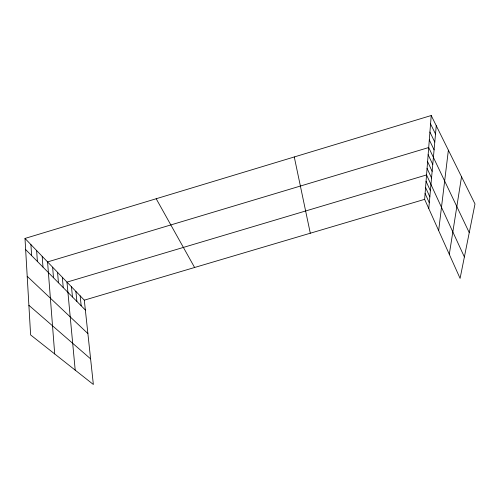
<?xml version="1.0" encoding="UTF-8"?>
<svg xmlns="http://www.w3.org/2000/svg" width="500" height="500" viewBox="0 0 500 500"><rect width="100%" height="100%" fill="white"/><g stroke="black" fill="none" stroke-linecap="round" stroke-linejoin="round"><path stroke-width="0.75" d="M431.219 115.519L475 203.95L460.087 278.394L424.644 199.344L431.219 115.519L25 238.438L30.612 334.925L93.356 384.481L84.3 300.163L25 238.438M428.775 208.569L436.262 125.694M438.663 230.613L448.381 150.181M449.3 254.331L461.531 176.75M84.3 300.163L424.644 199.344M28.887 305.3L90.606 358.856M27.2 276.319L87.888 333.562M25.65 249.569L85.356 310.019M156.188 198.738L194.606 267.488M430.562 123.919L435.506 134.019M429.925 132.05L434.781 142.062M429.306 139.913L434.081 149.844M469.25 232.65L428.706 147.531L47.569 261.931L54.706 353.956M428.144 154.694L432.762 164.462M427.6 161.644L432.137 171.331M427.069 168.388L431.538 178M464.381 256.956L426.556 174.938L66.969 282.125L75.206 370.15M426.056 181.3L430.387 190.756M425.575 187.488L429.831 196.863M425.1 193.494L429.3 202.794M294.275 156.956L310.3 233.212M80.144 295.837L81.181 305.788M75.875 291.394L76.888 301.444M71.481 286.825L72.469 296.969M62.331 277.294L63.256 287.644M57.55 272.319L58.45 282.781M52.638 267.2L53.5 277.769M42.194 256.331L42.981 267.119M36.644 250.556L37.388 261.456M30.919 244.594L31.612 255.613"/></g></svg>
